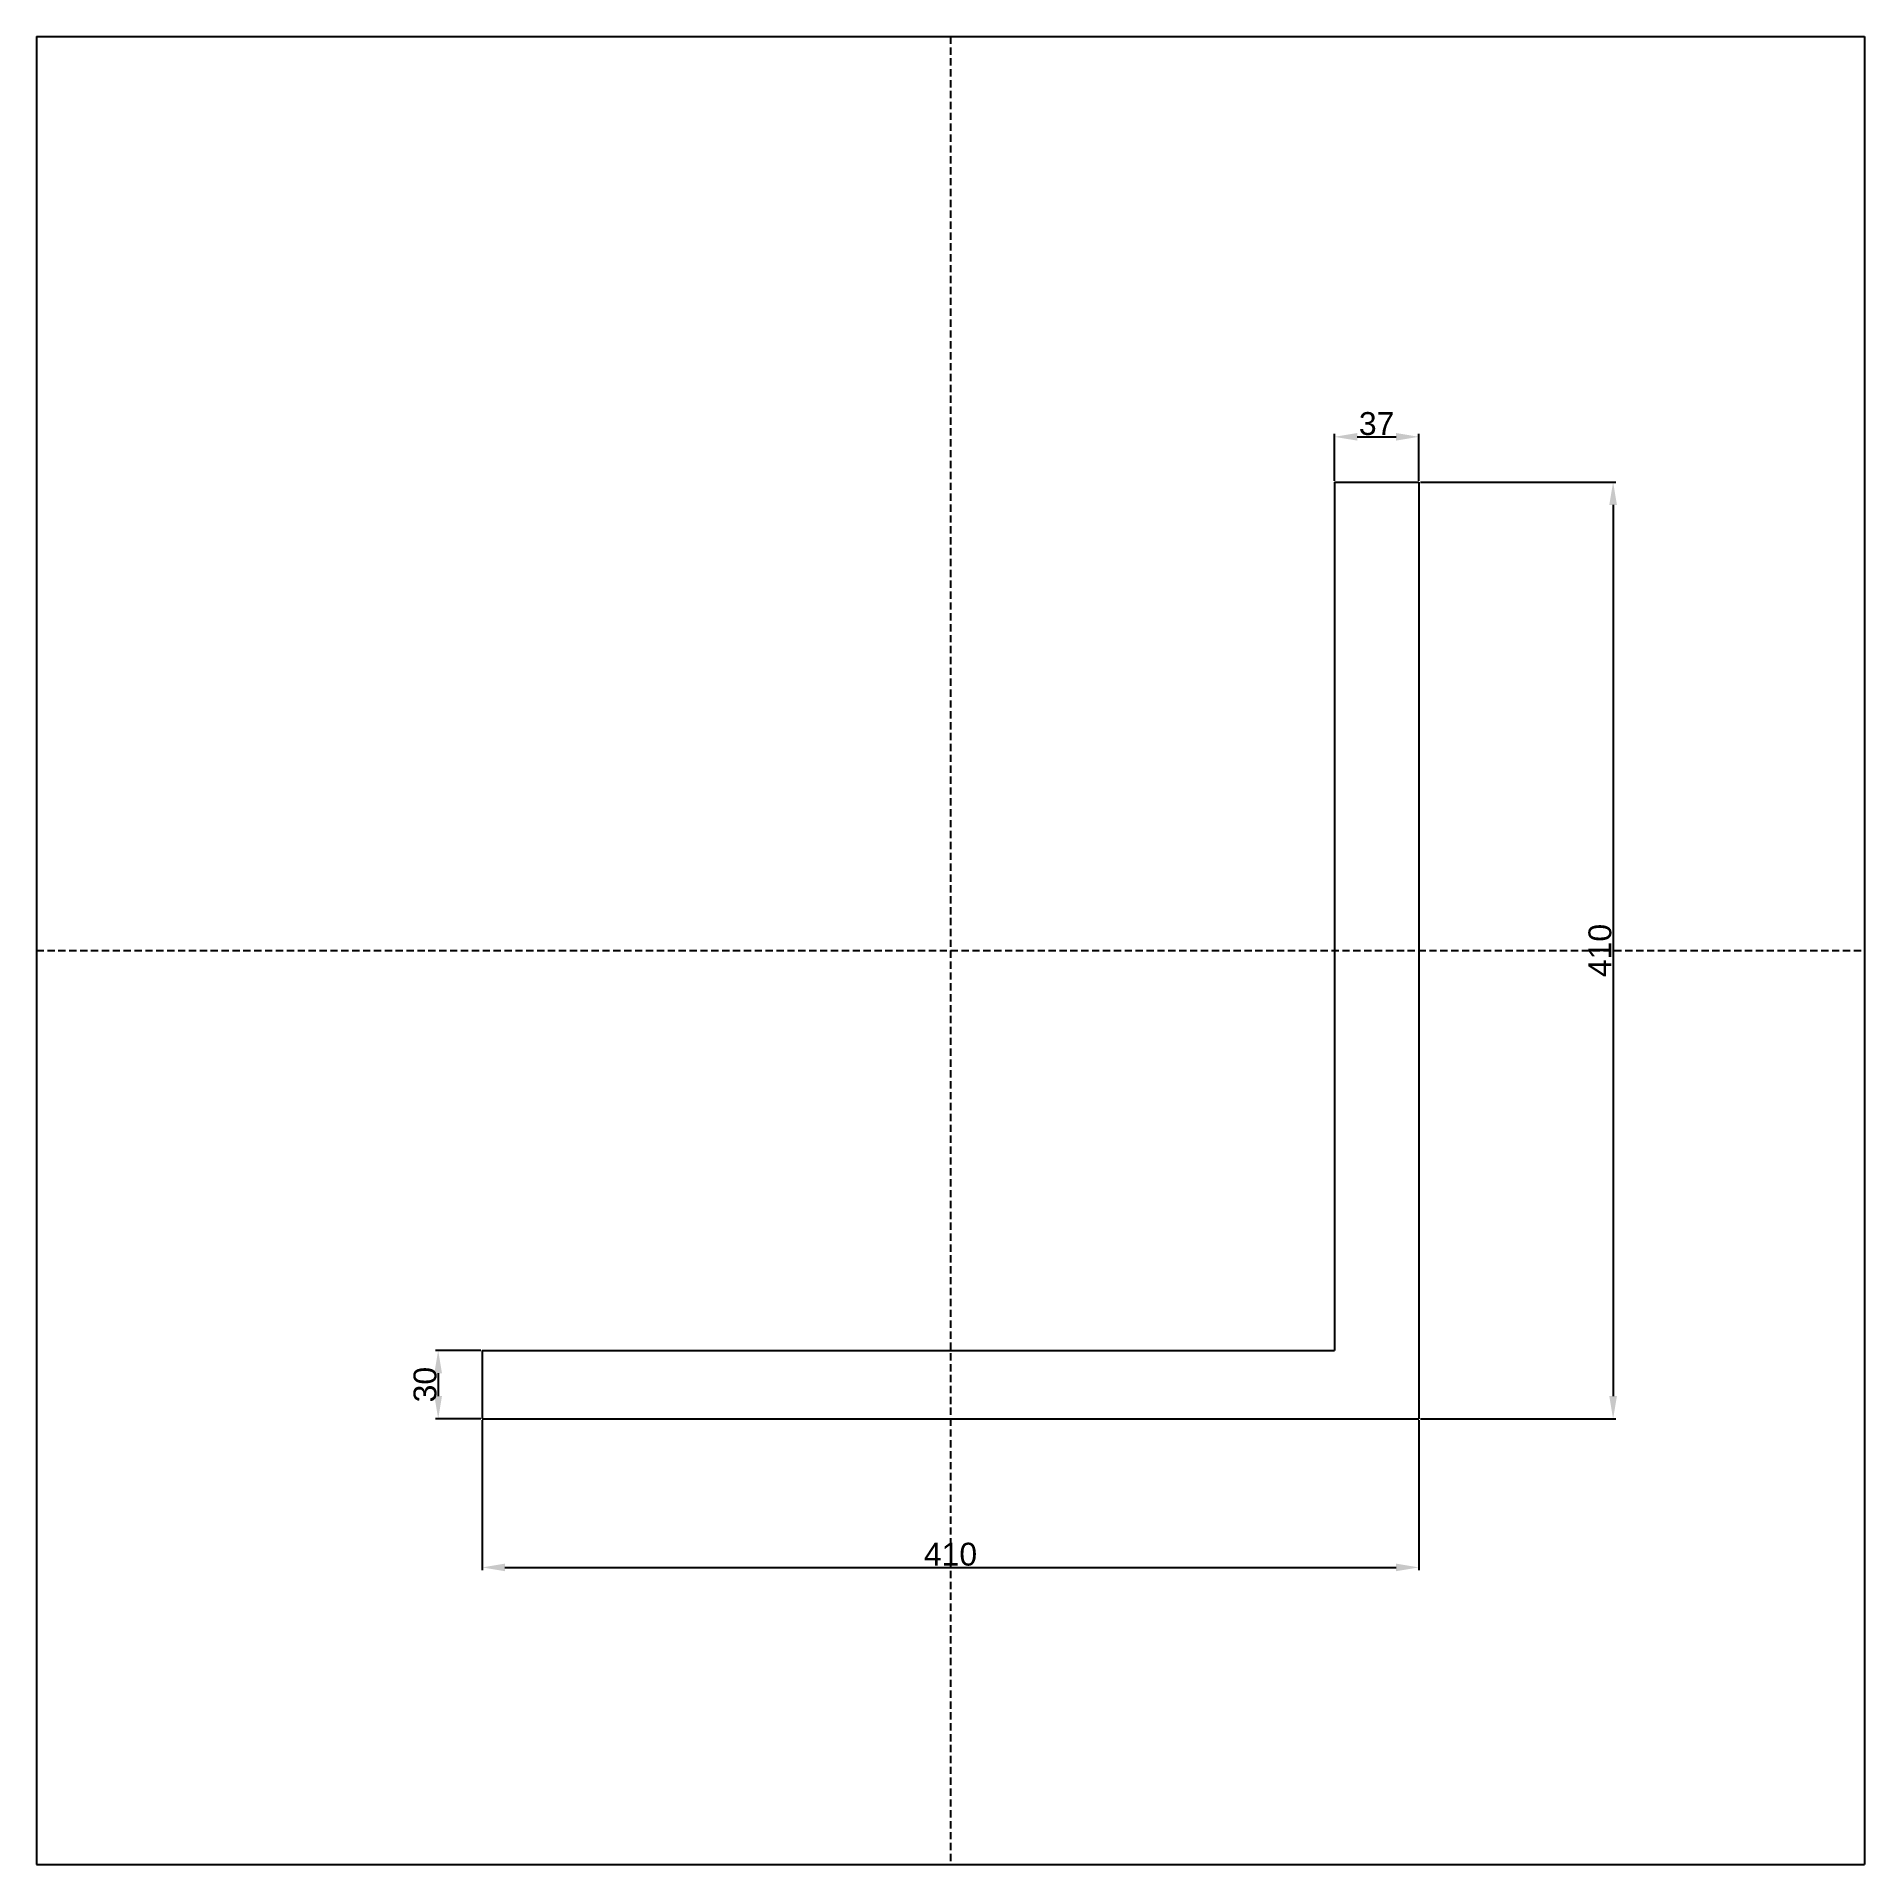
# Model space of a CAD drawing. Header units: millimetres. Extents: x 2060 to 2860, y 1150 to 1950.
import ezdxf

# ---------------------------------------------------------------- set-up
doc = ezdxf.new("R2010")
doc.units = ezdxf.units.MM
doc.linetypes.add('HIDDEN2', pattern=[4.7625, 3.175, -1.5875])
for name, color, linetype in [('box', 4, 'Continuous'), ('line', 3, 'Continuous'), ('mid', 1, 'HIDDEN2')]:
    doc.layers.add(name, color=color, linetype=linetype)
doc.styles.get("Standard").update_dxf_attribs({"font": 'arial.ttf'})
doc.dimstyles.new('사본 ISO-25', dxfattribs={"dimtxt": 10, "dimasz": 10, "dimexe": 1.254, "dimexo": 0.625, "dimtad": 1, "dimtxsty": 'Standard', "dimcen": 2.5, "dimclrd": 1, "dimclre": 1, "dimclrt": 2, "dimadec": 0, "dimazin": 0, "dimtfac": 1, "dimtmove": 0, "dimatfit": 3, "dimfxl": 1, "dimarcsym": 0})

# ---------------------------------------------------------------- blocks, each defined once
blk = doc.blocks.new('*D2')
at = {"layer": 'Defpoints', "color": 0, "transparency": 16777216}
for p in [(2255, 1345), (2665, 1345), (2665, 1280)]:
    blk.add_point(p, dxfattribs=at)
at = {"layer": 'mid', "color": 1, "linetype": 'Continuous', "lineweight": -2, "transparency": 16777216}
for p, q in [((2255, 1344.38), (2255, 1278.75)), ((2665, 1344.38), (2665, 1278.75)), ((2265, 1280), (2655, 1280))]:
    blk.add_line(p, q, dxfattribs=at)
at = {"layer": 'mid', "color": 1, "transparency": 16777216}
for points in [[(2265, 1281.67), (2265, 1278.33), (2255, 1280)], [(2655, 1281.67), (2655, 1278.33), (2665, 1280)]]:
    blk.add_solid(points, dxfattribs=at)
at = {"layer": 'mid', "color": 2, "transparency": 16777216, "insert": (2460, 1285.73), "char_height": 10, "attachment_point": 5}
blk.add_mtext('410', dxfattribs=at)
blk = doc.blocks.new('*D3')
at = {"layer": 'Defpoints', "color": 0, "transparency": 16777216}
for p in [(2665, 1755), (2665, 1345), (2750, 1345)]:
    blk.add_point(p, dxfattribs=at)
at = {"layer": 'mid', "color": 1, "linetype": 'Continuous', "lineweight": -2, "transparency": 16777216}
for p, q in [((2665.63, 1755), (2751.25, 1755)), ((2750, 1745), (2750, 1355)), ((2665.63, 1345), (2751.25, 1345))]:
    blk.add_line(p, q, dxfattribs=at)
at = {"layer": 'mid', "color": 1, "transparency": 16777216}
for points in [[(2748.33, 1745), (2751.67, 1745), (2750, 1755)], [(2748.33, 1355), (2751.67, 1355), (2750, 1345)]]:
    blk.add_solid(points, dxfattribs=at)
at = {"layer": 'mid', "color": 2, "transparency": 16777216, "insert": (2744.27, 1550), "char_height": 10, "attachment_point": 5, "rotation": 90}
blk.add_mtext('410', dxfattribs=at)
blk = doc.blocks.new('*D4')
at = {"layer": 'Defpoints', "color": 0, "transparency": 16777216}
for p in [(2665, 1774.82), (2628, 1755), (2665, 1755)]:
    blk.add_point(p, dxfattribs=at)
at = {"layer": 'mid', "color": 1, "linetype": 'Continuous', "lineweight": -2, "transparency": 16777216}
for p, q in [((2628, 1755.62), (2628, 1776.08)), ((2665, 1755.62), (2665, 1776.08)), ((2638, 1774.82), (2655, 1774.82))]:
    blk.add_line(p, q, dxfattribs=at)
at = {"layer": 'mid', "color": 1, "transparency": 16777216}
for points in [[(2638, 1776.49), (2638, 1773.16), (2628, 1774.82)], [(2655, 1776.49), (2655, 1773.16), (2665, 1774.82)]]:
    blk.add_solid(points, dxfattribs=at)
at = {"layer": 'mid', "color": 2, "transparency": 16777216, "insert": (2646.5, 1780.56), "char_height": 10, "attachment_point": 5}
blk.add_mtext('37', dxfattribs=at)
blk = doc.blocks.new('*D5')
at = {"layer": 'Defpoints', "color": 0, "transparency": 16777216}
for p in [(2255, 1375), (2235.78, 1345), (2255, 1345)]:
    blk.add_point(p, dxfattribs=at)
at = {"layer": 'mid', "color": 1, "linetype": 'Continuous', "lineweight": -2, "transparency": 16777216}
for p, q in [((2254.38, 1375), (2234.53, 1375)), ((2235.78, 1365), (2235.78, 1355)), ((2254.38, 1345), (2234.53, 1345))]:
    blk.add_line(p, q, dxfattribs=at)
at = {"layer": 'mid', "color": 1, "transparency": 16777216}
for points in [[(2234.11, 1365), (2237.45, 1365), (2235.78, 1375)], [(2234.11, 1355), (2237.45, 1355), (2235.78, 1345)]]:
    blk.add_solid(points, dxfattribs=at)
at = {"layer": 'mid', "color": 2, "transparency": 16777216, "insert": (2230.05, 1360), "char_height": 10, "attachment_point": 5, "rotation": 90}
blk.add_mtext('30', dxfattribs=at)

msp = doc.modelspace()

# ---------------------------------------------------------------- linework, layer by layer
at = {"layer": 'box'}
for p, q in [((2060, 1950), (2060, 1150)), ((2060, 1950), (2860, 1950)), ((2860, 1950), (2860, 1150)), ((2060, 1150), (2860, 1150))]:
    msp.add_line(p, q, dxfattribs=at)
at = {"layer": 'line'}
for p, q in [((2628, 1755), (2628, 1375)), ((2628, 1755), (2665, 1755)), ((2665, 1755), (2665, 1345)), ((2255, 1375), (2255, 1345)), ((2255, 1375), (2628, 1375)), ((2255, 1345), (2665, 1345))]:
    msp.add_line(p, q, dxfattribs=at)
at = {"layer": 'mid'}
for p, q in [((2460, 1950), (2460, 1150)), ((2060, 1550), (2860, 1550))]:
    msp.add_line(p, q, dxfattribs=at)

# ---------------------------------------------------------------- dimensions: what is measured, and where the dimension line sits
for base, p1, p2, picture, middle in [((2665, 1774.825), (2628, 1755), (2665, 1755), '*D4', (2646.5, 1780.559)), ((2665, 1280), (2255, 1345), (2665, 1345), '*D2', (2460, 1285.731))]:
    dim = msp.add_linear_dim(base=base, p1=p1, p2=p2, dimstyle='사본 ISO-25', dxfattribs=at)
    dim.commit()
    dim.dimension.update_dxf_attribs({"geometry": picture, "text_midpoint": middle})
for base, p1, p2, picture, middle in [((2750, 1345), (2665, 1755), (2665, 1345), '*D3', (2744.269, 1550)), ((2235.779, 1345), (2255, 1375), (2255, 1345), '*D5', (2230.045, 1360))]:
    dim = msp.add_linear_dim(base=base, p1=p1, p2=p2, angle=90, dimstyle='사본 ISO-25', dxfattribs=at)
    dim.commit()
    dim.dimension.update_dxf_attribs({"geometry": picture, "text_midpoint": middle})

doc.saveas('drawing.dxf')
